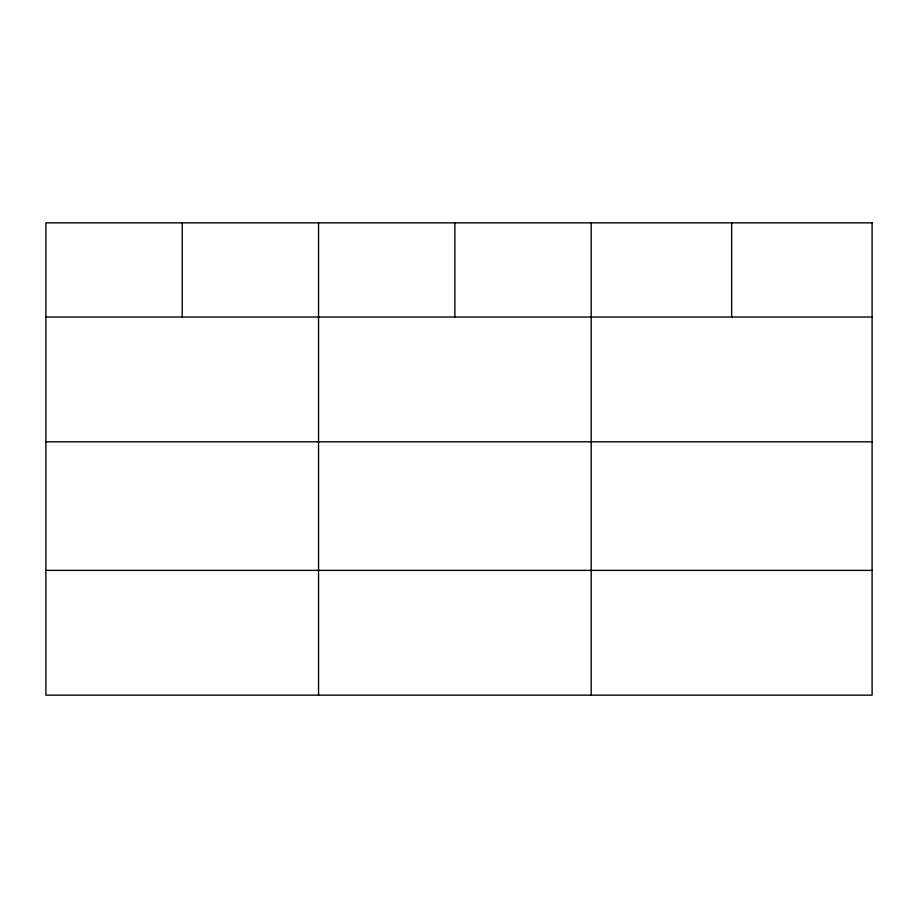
<?xml version="1.0" encoding="UTF-8"?>
<svg xmlns="http://www.w3.org/2000/svg" width="918" height="918" viewBox="0 0 918 918"><rect width="100%" height="100%" fill="white"/><g stroke="black" fill="none" stroke-linecap="round" stroke-linejoin="round"><path stroke-width="1.38" d="M45.9 317.02L872.1 317.02M45.9 441.799L872.1 441.799M45.9 570.376L872.1 570.376M731.646 222.844L731.646 317.02M591.192 222.844L591.192 695.155M454.869 222.844L454.869 317.02M318.546 222.844L318.546 695.155M182.223 222.844L182.223 317.02M872.1 222.844L45.9 222.844L45.9 695.155L872.1 695.155L872.1 222.844"/></g></svg>
